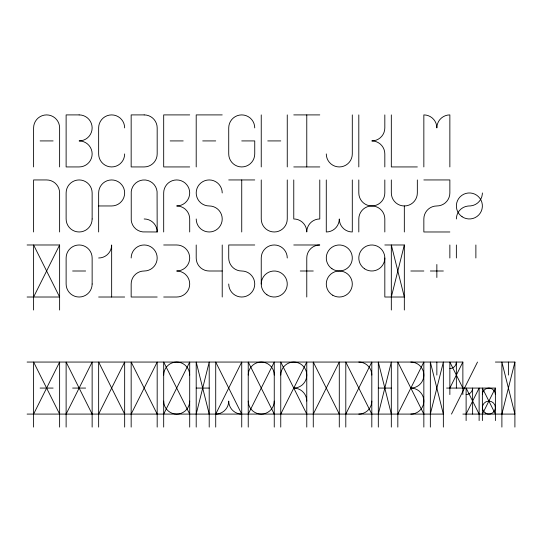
<?xml version="1.0" encoding="UTF-8"?>
<svg xmlns="http://www.w3.org/2000/svg" width="542" height="542" viewBox="0 0 542 542"><rect width="100%" height="100%" fill="white"/><g stroke="black" fill="none" stroke-linecap="round" stroke-linejoin="round"><path stroke-width="0.81" d="M456.364 218.968L456.432 217.64A12.988 12.988 0 0 1 468.044 206.035L470.7 205.892A12.988 12.988 0 0 0 482.305 194.28L482.38 192.952M196.204 414.088L209.212 362.056L209.212 427.096M391.324 297.016L404.332 244.984L384.82 244.984M378.316 414.088L391.324 362.056L391.324 427.096M430.348 414.088L443.356 362.056L443.356 427.096M501.892 414.088L514.9 362.056L495.388 362.056M33.604 297.016L59.62 244.984L27.1 244.984M33.604 414.088L59.62 362.056L59.62 427.096M66.124 414.088L92.14 362.056L92.14 427.096M98.644 414.088L124.66 362.056L124.66 427.096M131.164 414.088L157.18 362.056L157.18 427.096M163.684 414.088L189.7 362.056L189.7 427.096M248.236 414.088L274.252 362.056L274.252 427.096M280.756 414.088L306.772 362.056L306.772 427.096M313.276 414.088L339.292 362.056L339.292 427.096M345.796 414.088L371.812 362.056L371.812 427.096M397.828 414.088L423.844 362.056L423.844 427.096M449.86 388.072L462.868 362.056L27.1 362.056M451.486 414.088L477.502 362.056M466.12 414.088L479.128 388.072L479.128 420.592M482.38 414.088L495.388 388.072L446.608 388.072M189.7 114.904L163.684 114.904L163.684 166.936L189.7 166.936M222.22 114.904L196.204 114.904L196.204 166.936M293.764 114.904L319.78 114.904M40.108 140.92L53.116 140.92M170.188 140.92L183.196 140.92M202.708 140.92L215.716 140.92M241.732 140.92L254.74 140.92L254.74 153.928A13.008 13.008 0 0 1 241.732 166.936A13.008 13.008 0 0 1 228.724 153.928L228.724 127.912A13.008 13.008 0 0 1 241.732 114.904A13.008 13.008 0 0 1 254.74 127.912M267.748 140.92L280.756 140.92M293.764 166.936L319.78 166.936M417.34 166.936L391.324 166.936L391.324 114.904M228.724 179.944L254.74 179.944M423.844 179.944L449.86 179.944L449.86 192.952A13.008 13.008 0 0 1 436.852 205.96A13.008 13.008 0 0 0 423.844 218.968L423.844 231.976L449.86 231.976M98.644 205.96L111.652 205.96A13.008 13.008 0 0 0 124.66 192.952A13.008 13.008 0 0 0 111.652 179.944A13.008 13.008 0 0 0 98.644 192.952L98.644 231.976M157.18 231.976L142.844 231.908A12.988 12.988 0 0 1 131.239 220.296L131.232 191.624A12.988 12.988 0 0 1 142.844 180.019L145.5 180.012A12.988 12.988 0 0 1 157.078 191.624L157.18 231.976A13.008 13.008 0 0 0 144.172 218.968M163.684 244.984L176.692 244.984A13.008 13.008 0 0 1 189.7 257.992A13.008 13.008 0 0 1 176.692 271A13.008 13.008 0 0 1 189.7 284.008A13.008 13.008 0 0 1 176.692 297.016L163.684 297.016M254.74 244.984L228.724 244.984L228.724 257.992A13.008 13.008 0 0 0 241.732 271A13.008 13.008 0 0 1 254.74 284.008A13.008 13.008 0 0 1 241.732 297.016A13.008 13.008 0 0 1 228.724 284.008M293.764 244.984L319.78 244.984A13.008 13.008 0 0 0 306.772 257.992L306.772 297.016M72.628 271L85.636 271M222.22 271L209.212 271A13.008 13.008 0 0 1 196.204 257.992L196.204 244.984M300.268 271L313.276 271M410.836 271L423.844 271M430.348 271L443.356 271M27.1 297.016L59.62 297.016L33.604 244.984L33.604 310.024M98.644 297.016L124.66 297.016M157.18 297.016L131.164 297.016L131.164 284.008A13.008 13.008 0 0 1 144.172 271A13.008 13.008 0 0 0 157.18 257.992A13.008 13.008 0 0 0 144.172 244.984A13.008 13.008 0 0 0 131.164 257.992M40.108 388.072L53.116 388.072M72.628 388.072L85.636 388.072M196.204 388.072L209.212 388.072M378.316 388.072L391.324 388.072M27.1 414.088L443.356 414.088L430.348 362.056L430.348 427.096M462.868 414.088L514.9 414.088L501.892 362.056L501.892 427.096M495.388 414.088L482.38 388.072L482.38 420.592M479.128 414.088L466.12 388.072L466.12 420.592M462.868 388.072L449.86 362.056L449.86 394.576M423.844 414.088L397.828 362.056L397.828 427.096M371.812 414.088L345.796 362.056L345.796 427.096M339.292 414.088L313.276 362.056L313.276 427.096M306.772 414.088L280.756 362.056L280.756 427.096M274.252 414.088L248.236 362.056L248.236 427.096M189.7 414.088L163.684 362.056L163.684 427.096M157.18 414.088L131.164 362.056L131.164 427.096M124.66 414.088L98.644 362.056L98.644 427.096M92.14 414.088L66.124 362.056L66.124 427.096M59.62 414.088L33.604 362.056L33.604 427.096M391.324 414.088L378.316 362.056L378.316 427.096M209.212 414.088L196.204 362.056L196.204 427.096M514.9 362.056L514.9 427.096M508.396 362.056L508.396 375.064M495.388 388.072L495.388 420.592M475.876 244.984L475.876 257.992M472.624 414.088L472.624 388.072A6.504 6.504 0 0 1 466.12 394.576M462.868 362.056L462.868 394.576M456.364 244.984L456.364 257.992M456.364 388.072L456.364 362.056A6.504 6.504 0 0 1 449.86 368.56M449.86 166.936L449.86 114.904A13.008 13.008 0 0 0 436.852 127.912A13.008 13.008 0 0 0 423.844 114.904L423.844 166.936M449.86 244.984L449.86 257.992M436.852 264.496L436.852 277.504M436.852 362.056L436.852 375.064M417.34 179.944L417.34 192.952A13.008 13.008 0 0 1 404.332 205.96L404.332 231.976M404.332 244.984L404.332 310.024M391.324 179.944L391.324 192.952A13.008 13.008 0 0 0 404.332 205.96M391.324 310.024L391.324 244.984L404.332 297.016L384.82 297.016L384.82 257.992M384.82 114.904L384.82 127.912A13.008 13.008 0 0 1 371.812 140.92A13.008 13.008 0 0 1 384.82 153.928L384.82 166.936M384.82 179.944L384.82 192.952A13.008 13.008 0 0 1 371.812 205.96A13.008 13.008 0 0 0 358.804 218.968L358.804 231.976M384.82 231.976L384.82 218.968A13.008 13.008 0 0 0 371.812 205.96A13.008 13.008 0 0 1 358.804 192.952L358.804 179.944M358.804 114.904L358.804 166.936M352.3 114.904L352.3 153.928A13.008 13.008 0 0 1 339.292 166.936A13.008 13.008 0 0 1 326.284 153.928M352.3 179.944L352.3 231.976A13.008 13.008 0 0 1 339.292 218.968A13.008 13.008 0 0 1 326.284 231.976L326.284 179.944M319.78 179.944L319.78 218.968A13.008 13.008 0 0 0 306.772 231.976A13.008 13.008 0 0 0 293.764 218.968L293.764 179.944M306.772 114.904L306.772 166.936M287.26 114.904L287.26 166.936M287.26 179.944L287.26 218.968A13.008 13.008 0 0 1 274.252 231.976A13.008 13.008 0 0 1 261.244 218.968L261.244 179.944M261.244 114.904L261.244 166.936M261.244 284.008L261.244 257.992A13.008 13.008 0 0 1 274.252 244.984A13.008 13.008 0 0 1 287.26 257.992M241.732 179.944L241.732 231.976M241.732 427.096L241.732 362.056L215.716 414.088A13.008 13.008 0 0 0 228.724 401.08A13.008 13.008 0 0 0 241.732 414.088L215.716 362.056L215.716 427.096M222.22 244.984L222.22 297.016M189.7 231.976L189.7 218.968A13.008 13.008 0 0 0 176.692 205.96A13.008 13.008 0 0 0 189.7 192.952A13.008 13.008 0 0 0 176.692 179.944A13.008 13.008 0 0 0 163.684 192.952L163.684 231.976M111.652 297.016L111.652 244.984A13.008 13.008 0 0 1 98.644 257.992M59.62 166.936L59.62 127.912A13.008 13.008 0 0 0 46.612 114.904A13.008 13.008 0 0 0 33.604 127.912L33.604 166.936M59.62 231.976L59.62 192.952A13.008 13.008 0 0 0 46.612 179.944L33.604 179.944L33.604 231.976M59.62 244.984L59.62 310.024M482.38 394.576A6.504 6.504 0 0 1 488.884 388.072A6.504 6.504 0 0 1 495.388 394.576M163.684 375.064A13.008 13.008 0 0 1 176.692 362.056A13.008 13.008 0 0 1 189.7 375.064M189.7 401.08A13.008 13.008 0 0 1 176.692 414.088A13.008 13.008 0 0 1 163.684 401.08M248.236 375.064A13.008 13.008 0 0 1 261.244 362.056A13.008 13.008 0 0 1 274.252 375.064M274.252 401.08A13.008 13.008 0 0 1 261.244 414.088A13.008 13.008 0 0 1 248.236 401.08M280.756 375.064A13.008 13.008 0 0 1 293.764 362.056A13.008 13.008 0 0 1 306.772 375.064A13.008 13.008 0 0 1 293.764 388.072A13.008 13.008 0 0 1 306.772 401.08M358.804 362.056A13.008 13.008 0 0 1 371.812 375.064M371.812 401.08A13.008 13.008 0 0 1 358.804 414.088M124.66 153.928A13.008 13.008 0 0 1 111.652 166.936A13.008 13.008 0 0 1 98.644 153.928L98.644 127.912A13.008 13.008 0 0 1 111.652 114.904A13.008 13.008 0 0 1 124.66 127.912M196.204 218.968A13.008 13.008 0 0 0 209.212 231.976A13.008 13.008 0 0 0 222.22 218.968A13.008 13.008 0 0 0 209.212 205.96A13.008 13.008 0 0 1 196.204 192.952A13.008 13.008 0 0 1 209.212 179.944A13.008 13.008 0 0 1 222.22 192.952M410.836 362.056A13.008 13.008 0 0 1 423.844 375.064A13.008 13.008 0 0 1 410.836 388.072A13.008 13.008 0 0 1 423.844 401.08A13.008 13.008 0 0 1 410.836 414.088M79.132 114.904L66.124 114.904L66.124 166.936L79.132 166.936A13.008 13.008 0 0 0 92.14 153.928A13.008 13.008 0 0 0 79.132 140.92A13.008 13.008 0 0 0 92.14 127.912A13.008 13.008 0 0 0 79.132 114.904M144.172 114.904L131.164 114.904L131.164 166.936L144.172 166.936A13.008 13.008 0 0 0 157.18 153.928L157.18 127.912A13.008 13.008 0 0 0 144.172 114.904M92.14 218.968L92.14 192.952A13.008 13.008 0 0 0 79.132 179.944A13.008 13.008 0 0 0 66.124 192.952L66.124 218.968A13.008 13.008 0 0 0 79.132 231.976A13.008 13.008 0 0 0 92.14 218.968M92.14 284.008L92.14 257.992A13.008 13.008 0 0 0 79.132 244.984A13.008 13.008 0 0 0 66.124 257.992L66.124 284.008A13.008 13.008 0 0 0 79.132 297.016A13.008 13.008 0 0 0 92.14 284.008M485.239 412.97A6.504 6.504 0 0 0 495.374 408.045A6.504 6.504 0 0 0 486.045 401.73A6.504 6.504 0 0 0 485.239 412.97M364.522 268.764A13.008 13.008 0 0 0 384.786 258.92A13.008 13.008 0 0 0 366.128 246.292A13.008 13.008 0 0 0 364.522 268.764M331.961 268.737A13.008 13.008 0 0 0 352.266 258.961A13.008 13.008 0 0 0 333.648 246.271A13.008 13.008 0 0 0 331.961 268.737M332.788 295.275A13.008 13.008 0 0 0 352.3 284.008A13.008 13.008 0 0 0 332.788 272.741A13.008 13.008 0 0 0 332.788 295.275M266.962 294.78A13.008 13.008 0 0 0 287.226 284.936A13.008 13.008 0 0 0 268.568 272.308A13.008 13.008 0 0 0 266.962 294.78M462.082 216.732A13.008 13.008 0 0 0 482.346 206.888A13.008 13.008 0 0 0 463.688 194.26A13.008 13.008 0 0 0 462.082 216.732"/></g></svg>
